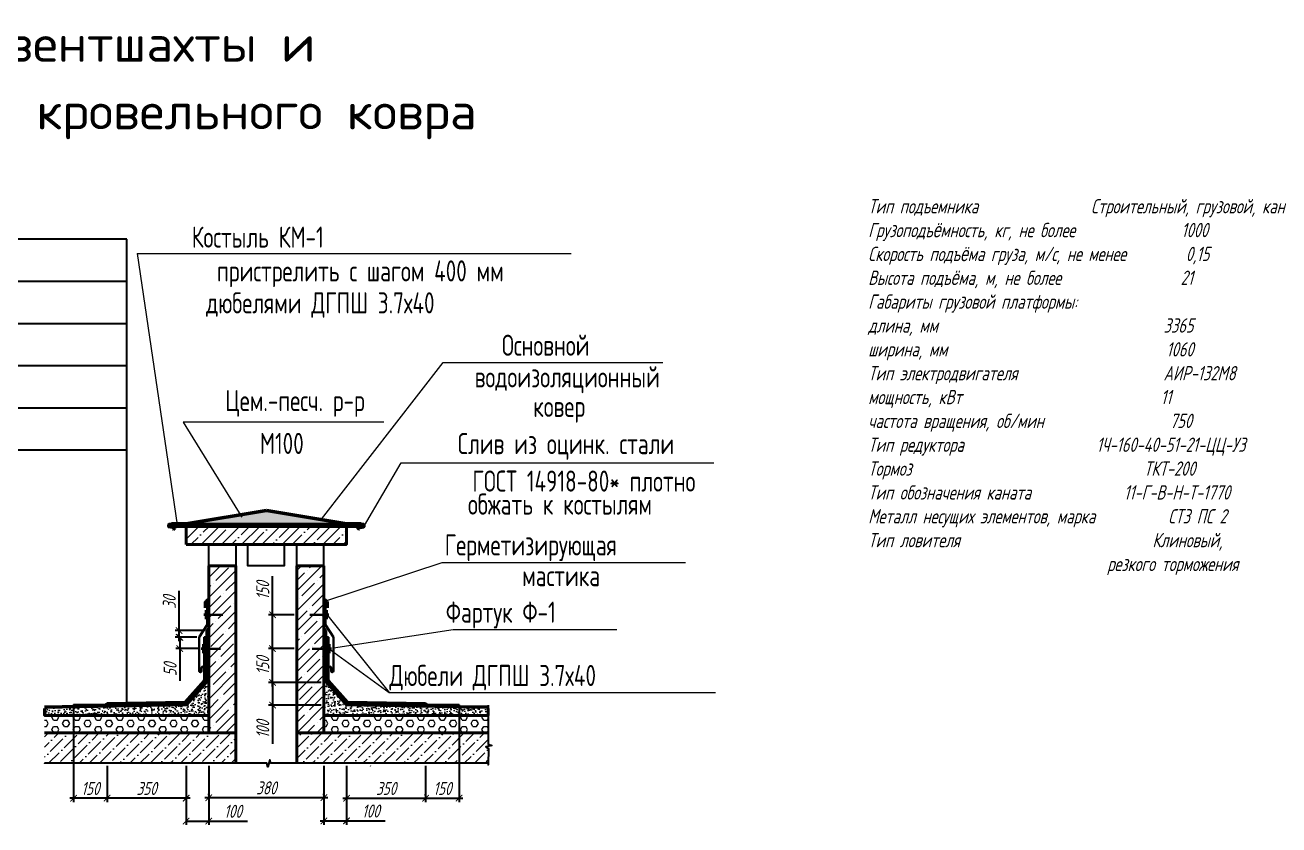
# Model space of a CAD drawing. Header units: millimetres. Extents: x 5763 to 12018931, y 39842 to 3600577.
# Drawn here: x 448500 to 496713, y 360624 to 391372 of the extents above; entities that cross this region are included whole.
import ezdxf
from ezdxf.enums import TextEntityAlignment as Align

# ---------------------------------------------------------------- set-up
doc = ezdxf.new("R2010")
doc.units = ezdxf.units.MM
doc.layers.add('обводка', color=7, linetype='Continuous')
doc.layers.add('Размеры', color=7, linetype='Continuous')
doc.styles.add('MStandart', font='romans.shx', dxfattribs={"width": 0.85, "height": 3})
doc.styles.add('ROMANS', font='romans.shx', dxfattribs={"width": 0.7, "height": 3})
doc.styles.get("Standard").update_dxf_attribs({"font": 'romans.shx', "width": 0.7, "oblique": 15, "height": 500})
doc.dimstyles.new('ISO-25', dxfattribs={"dimtxt": 500, "dimasz": 250, "dimexe": 150, "dimexo": 100, "dimgap": 125, "dimtad": 1, "dimtxsty": 'Standard', "dimblk": 'ARCHTICK', "dimcen": 25, "dimdle": 150, "dimadec": 0, "dimazin": 0, "dimtfac": 1, "dimtmove": 0, "dimatfit": 3, "dimfxl": 1, "dimarcsym": 0})
doc.dimstyles.get("Standard").update_dxf_attribs({"dimtxt": 0.18, "dimasz": 0.18, "dimexe": 0.18, "dimexo": 0.0625, "dimgap": 0.09, "dimtad": 0, "dimtih": 1, "dimtoh": 1, "dimdec": 4, "dimzin": 0, "dimdsep": 46, "dimtxsty": 'Standard', "dimcen": 0.09, "dimadec": 0, "dimazin": 0, "dimtfac": 1, "dimtdec": 4, "dimtofl": 0, "dimtmove": 0, "dimatfit": 3, "dimfxl": 1, "dimtolj": 1, "dimtzin": 0, "dimarcsym": 0})
pattern_1 = [(45, (316436.32, 355941.27), (146.1905, 536.03184), [689.1486, -137.8297, 0, -137.8297])]
pattern_2 = [(0, (309836.86, 354621.37), (0, 238.72803), [137.8297, -275.65945]), (120, (309836.86, 354621.37), (-206.74454, -119.364), [137.8297, -275.65945]), (60, (309974.68, 354621.37), (-206.74454, 119.364), [137.8297, -275.65945])]
pattern_3 = [(130, (596796.85, 339959.64), (-316.3523, -27.67723), [33.0791, -363.8705]), (185, (596796.85, 339959.64), (61.197, 331.7579), [26.4633, -291.0964]), (79.549, (596770.5, 339957.34), (-255.1565, 304.0792), [28.1129, -309.24215]), (133.8158, (596796.85, 340047.86), (-470.7118, -73.0039), [49.6187, -545.8057]), (83.3644, (596757.62, 340041.77), (-412.2376, 429.639), [42.1694, -463.8632]), (188.816, (596796.85, 340047.86), (-412.2383, 429.6383), [39.695, -436.6446]), (159, (596752.75, 340025.8), (-263.26976, -177.5777), [33.0791, -363.8705]), (214, (596752.75, 340025.8), (-107.31536, 319.8309), [26.4633, -291.0964]), (108.5486, (596730.8, 340011), (-370.5844, 142.2539), [28.1129, -309.24215]), (142.5, (596796.85, 339959.64), (-5.36317, 146.82454), [0, -287.56794, 0, -295.50693, 0, -292.19902]), (172.5, (596796.85, 339959.64), (-116.02817, 173.9573), [0, -168.48306, 0, -280.95211, 0, -111.36642]), (212.5, (596895.21, 339959.64), (-235.44459, -9.94761), [0, -110.26378, 0, -344.023, 0, -456.49205]), (222.5, (596939.31, 339959.64), (-257.21707, 44.1515), [0, -143.3429, 0, -228.46655, 0, -324.17552])]
pattern_4 = [(50, (318757.8, 339959.64), (316.3523, -27.67723), [33.0791, -363.8705]), (355, (318757.8, 339959.64), (-61.197, 331.7579), [26.4633, -291.0964]), (100.451, (318784.16, 339957.34), (255.1565, 304.0792), [28.1129, -309.24215]), (46.1842, (318757.8, 340047.86), (470.7118, -73.0039), [49.6187, -545.8057]), (96.6356, (318797, 340041.77), (412.2376, 429.639), [42.1694, -463.8632]), (351.184, (318757.8, 340047.86), (412.2383, 429.6383), [39.695, -436.6446]), (21, (318801.9, 340025.8), (263.26976, -177.5777), [33.0791, -363.8705]), (326, (318801.9, 340025.8), (107.31536, 319.8309), [26.4633, -291.0964]), (71.4514, (318823.84, 340011), (370.5844, 142.2539), [28.1129, -309.24215]), (37.5, (318757.8, 339959.64), (5.36317, 146.82454), [0, -287.56794, 0, -295.50693, 0, -292.19902]), (7.5, (318757.8, 339959.64), (116.02817, 173.9573), [0, -168.48306, 0, -280.95211, 0, -111.36642]), (327.5, (318659.44, 339959.64), (235.44459, -9.94761), [0, -110.26378, 0, -344.023, 0, -456.49205]), (317.5, (318615.34, 339959.64), (257.21707, 44.1515), [0, -143.3429, 0, -228.46655, 0, -324.17552])]

# ---------------------------------------------------------------- blocks, each defined once
blk = doc.blocks.new('_ArchTick')
at = {"color": 0, "linetype": 'ByBlock', "const_width": 0.15}
blk.add_lwpolyline([(-0.5, -0.5), (0.5, 0.5)], dxfattribs=at)
blk = doc.blocks.new('*D21')
at = {"layer": 'Defpoints', "color": 0, "transparency": 16777216}
for p in [(455563, 361673), (459991, 361673), (459991, 361673)]:
    blk.add_point(p, dxfattribs=at)
at = {"layer": 'Размеры', "color": 0, "lineweight": -2, "transparency": 16777216}
for p, q in [((455413, 361673), (460141, 361673)), ((455563, 361773), (455563, 361823)), ((459991, 361773), (459991, 361823))]:
    blk.add_line(p, q, dxfattribs=at)
at = {"layer": 'Размеры', "color": 0, "lineweight": -2, "transparency": 16777216, "xscale": 250, "yscale": 250, "zscale": 250, "rotation": 180}
blk.add_blockref('_ArchTick', (455563, 361673), dxfattribs=at)
at = {"layer": 'Размеры', "color": 0, "lineweight": -2, "transparency": 16777216, "xscale": 250, "yscale": 250, "zscale": 250}
blk.add_blockref('_ArchTick', (459991, 361673), dxfattribs=at)
at = {"layer": 'Размеры', "color": 0, "lineweight": 18, "transparency": 16777216, "insert": (457777, 362048), "char_height": 500, "attachment_point": 5}
blk.add_mtext('380', dxfattribs=at)
blk = doc.blocks.new('*D22')
at = {"color": 0, "lineweight": -2, "transparency": 16777216}
for p, q in [((454692, 362893), (454692, 360624)), ((455563, 362893), (455563, 360624)), ((454692, 360774), (455713, 360774)), ((455563, 360774), (457049, 360774))]:
    blk.add_line(p, q, dxfattribs=at)
at = {"layer": 'Defpoints', "color": 0, "transparency": 16777216}
for p in [(454692, 362993), (455563, 362993), (454692, 360774)]:
    blk.add_point(p, dxfattribs=at)
at = {"color": 0, "lineweight": -2, "transparency": 16777216, "xscale": 250, "yscale": 250, "zscale": 250, "rotation": 180}
blk.add_blockref('_ArchTick', (454692, 360774), dxfattribs=at)
at = {"color": 0, "lineweight": -2, "transparency": 16777216, "xscale": 250, "yscale": 250, "zscale": 250}
blk.add_blockref('_ArchTick', (455563, 360774), dxfattribs=at)
at = {"color": 0, "lineweight": 18, "transparency": 16777216, "insert": (456494, 361149), "char_height": 500, "attachment_point": 5}
blk.add_mtext('100', dxfattribs=at)
blk = doc.blocks.new('*D23')
at = {"color": 0, "lineweight": -2, "transparency": 16777216}
for p, q in [((450367, 365115), (450367, 361501)), ((451803, 361651), (450217, 361651)), ((451653, 361573), (451653, 361501))]:
    blk.add_line(p, q, dxfattribs=at)
at = {"layer": 'Defpoints', "color": 0, "transparency": 16777216}
for p in [(450367, 365215), (450367, 361651), (451653, 361673)]:
    blk.add_point(p, dxfattribs=at)
at = {"color": 0, "lineweight": -2, "transparency": 16777216, "xscale": 250, "yscale": 250, "zscale": 250, "rotation": 180}
blk.add_blockref('_ArchTick', (450367, 361651), dxfattribs=at)
at = {"color": 0, "lineweight": -2, "transparency": 16777216, "xscale": 250, "yscale": 250, "zscale": 250}
blk.add_blockref('_ArchTick', (451653, 361651), dxfattribs=at)
at = {"color": 0, "lineweight": 18, "transparency": 16777216, "insert": (451010, 362026), "char_height": 500, "attachment_point": 5}
blk.add_mtext('150', dxfattribs=at)
blk = doc.blocks.new('*D24')
at = {"color": 0, "lineweight": -2, "transparency": 16777216}
for p, q in [((451653, 362893), (451653, 361501)), ((454692, 362893), (454692, 361501)), ((454842, 361651), (451503, 361651))]:
    blk.add_line(p, q, dxfattribs=at)
at = {"layer": 'Defpoints', "color": 0, "transparency": 16777216}
for p in [(451653, 362993), (454692, 362993), (451653, 361651)]:
    blk.add_point(p, dxfattribs=at)
at = {"color": 0, "lineweight": -2, "transparency": 16777216, "xscale": 250, "yscale": 250, "zscale": 250, "rotation": 180}
blk.add_blockref('_ArchTick', (451653, 361651), dxfattribs=at)
at = {"color": 0, "lineweight": -2, "transparency": 16777216, "xscale": 250, "yscale": 250, "zscale": 250}
blk.add_blockref('_ArchTick', (454692, 361651), dxfattribs=at)
at = {"color": 0, "lineweight": 18, "transparency": 16777216, "insert": (453173, 362026), "char_height": 500, "attachment_point": 5}
blk.add_mtext('350', dxfattribs=at)
blk = doc.blocks.new('*D25')
at = {"color": 0, "lineweight": -2, "transparency": 16777216}
for p, q in [((454421, 368097), (454421, 369629)), ((455377, 368097), (454271, 368097)), ((454421, 367687), (454421, 368097)), ((455099, 367837), (454271, 367837))]:
    blk.add_line(p, q, dxfattribs=at)
at = {"layer": 'Defpoints', "color": 0, "transparency": 16777216}
for p in [(454421, 368097), (455477, 368097), (455199, 367837)]:
    blk.add_point(p, dxfattribs=at)
at = {"color": 0, "lineweight": -2, "transparency": 16777216, "xscale": 250, "yscale": 250, "zscale": 250}
for p, rotation in [((454421, 368097), 90), ((454421, 367837), 270)]:
    blk.add_blockref('_ArchTick', p, dxfattribs=dict(at, rotation=rotation))
at = {"color": 0, "lineweight": 18, "transparency": 16777216, "insert": (454046, 369187), "char_height": 500, "attachment_point": 5, "rotation": 90}
blk.add_mtext('30', dxfattribs=at)
blk = doc.blocks.new('*D26')
at = {"color": 0, "lineweight": -2, "transparency": 16777216}
for p, q in [((455099, 367837), (454303, 367837)), ((455215, 367403), (454303, 367403)), ((454453, 367837), (454453, 367253)), ((454453, 367403), (454453, 366161))]:
    blk.add_line(p, q, dxfattribs=at)
at = {"layer": 'Defpoints', "color": 0, "transparency": 16777216}
for p in [(454453, 367837), (455199, 367837), (455315, 367403)]:
    blk.add_point(p, dxfattribs=at)
at = {"color": 0, "lineweight": -2, "transparency": 16777216, "xscale": 250, "yscale": 250, "zscale": 250}
for p, rotation in [((454453, 367837), 90), ((454453, 367403), 270)]:
    blk.add_blockref('_ArchTick', p, dxfattribs=dict(at, rotation=rotation))
at = {"color": 0, "lineweight": 18, "transparency": 16777216, "insert": (454078, 366602), "char_height": 500, "attachment_point": 5, "rotation": 90}
blk.add_mtext('50', dxfattribs=at)
blk = doc.blocks.new('*D27')
at = {"color": 0, "lineweight": -2, "transparency": 16777216}
for p, q in [((465188, 365137), (465188, 361501)), ((463751, 361651), (465338, 361651)), ((463901, 361751), (463901, 361801))]:
    blk.add_line(p, q, dxfattribs=at)
at = {"layer": 'Defpoints', "color": 0, "transparency": 16777216}
for p in [(465188, 365237), (463901, 361651), (465188, 361651)]:
    blk.add_point(p, dxfattribs=at)
at = {"color": 0, "lineweight": -2, "transparency": 16777216, "xscale": 250, "yscale": 250, "zscale": 250, "rotation": 180}
blk.add_blockref('_ArchTick', (463901, 361651), dxfattribs=at)
at = {"color": 0, "lineweight": -2, "transparency": 16777216, "xscale": 250, "yscale": 250, "zscale": 250}
blk.add_blockref('_ArchTick', (465188, 361651), dxfattribs=at)
at = {"color": 0, "lineweight": 18, "transparency": 16777216, "insert": (464545, 362026), "char_height": 500, "attachment_point": 5}
blk.add_mtext('150', dxfattribs=at)
blk = doc.blocks.new('*D28')
at = {"color": 0, "lineweight": -2, "transparency": 16777216}
for p, q in [((460863, 362893), (460863, 361501)), ((463901, 362893), (463901, 361501)), ((460713, 361651), (464051, 361651))]:
    blk.add_line(p, q, dxfattribs=at)
at = {"layer": 'Defpoints', "color": 0, "transparency": 16777216}
for p in [(460863, 362993), (463901, 362993), (463901, 361651)]:
    blk.add_point(p, dxfattribs=at)
at = {"color": 0, "lineweight": -2, "transparency": 16777216, "xscale": 250, "yscale": 250, "zscale": 250, "rotation": 180}
blk.add_blockref('_ArchTick', (460863, 361651), dxfattribs=at)
at = {"color": 0, "lineweight": -2, "transparency": 16777216, "xscale": 250, "yscale": 250, "zscale": 250}
blk.add_blockref('_ArchTick', (463901, 361651), dxfattribs=at)
at = {"color": 0, "lineweight": 18, "transparency": 16777216, "insert": (462382, 362026), "char_height": 500, "attachment_point": 5}
blk.add_mtext('350', dxfattribs=at)
blk = doc.blocks.new('*D29')
at = {"color": 0, "lineweight": -2, "transparency": 16777216}
for p, q in [((459991, 362893), (459991, 360633)), ((460862, 362893), (460862, 360633)), ((459841, 360783), (460862, 360783)), ((460862, 360783), (462348, 360783))]:
    blk.add_line(p, q, dxfattribs=at)
at = {"layer": 'Defpoints', "color": 0, "transparency": 16777216}
for p in [(459991, 362993), (460862, 362993), (460862, 360783)]:
    blk.add_point(p, dxfattribs=at)
at = {"color": 0, "lineweight": -2, "transparency": 16777216, "xscale": 250, "yscale": 250, "zscale": 250, "rotation": 180}
blk.add_blockref('_ArchTick', (459991, 360783), dxfattribs=at)
at = {"color": 0, "lineweight": -2, "transparency": 16777216, "xscale": 250, "yscale": 250, "zscale": 250}
blk.add_blockref('_ArchTick', (460862, 360783), dxfattribs=at)
at = {"color": 0, "lineweight": 18, "transparency": 16777216, "insert": (461793, 361158), "char_height": 500, "attachment_point": 5}
blk.add_mtext('100', dxfattribs=at)
blk = doc.blocks.new('*D30')
at = {"color": 0, "lineweight": -2, "transparency": 16777216}
for p, q in [((458014, 368705), (458014, 370190)), ((458849, 368705), (457864, 368705)), ((458014, 367253), (458014, 368705)), ((458849, 367403), (457864, 367403))]:
    blk.add_line(p, q, dxfattribs=at)
at = {"layer": 'Defpoints', "color": 0, "transparency": 16777216}
for p in [(458014, 368705), (458949, 368705), (458949, 367403)]:
    blk.add_point(p, dxfattribs=at)
at = {"color": 0, "lineweight": -2, "transparency": 16777216, "xscale": 250, "yscale": 250, "zscale": 250}
for p, rotation in [((458014, 368705), 90), ((458014, 367403), 270)]:
    blk.add_blockref('_ArchTick', p, dxfattribs=dict(at, rotation=rotation))
at = {"color": 0, "lineweight": 18, "transparency": 16777216, "insert": (457639, 369636), "char_height": 500, "attachment_point": 5, "rotation": 90}
blk.add_mtext('150', dxfattribs=at)
blk = doc.blocks.new('*D31')
at = {"color": 0, "lineweight": -2, "transparency": 16777216}
for p, q in [((459891, 366101), (457865, 366101)), ((458015, 366101), (458015, 365082)), ((459891, 365232), (457865, 365232)), ((458015, 365232), (458015, 363747))]:
    blk.add_line(p, q, dxfattribs=at)
at = {"layer": 'Defpoints', "color": 0, "transparency": 16777216}
for p in [(458015, 366101), (459991, 366101), (459991, 365232)]:
    blk.add_point(p, dxfattribs=at)
at = {"color": 0, "lineweight": -2, "transparency": 16777216, "xscale": 250, "yscale": 250, "zscale": 250}
for p, rotation in [((458015, 366101), 90), ((458015, 365232), 270)]:
    blk.add_blockref('_ArchTick', p, dxfattribs=dict(at, rotation=rotation))
at = {"color": 0, "lineweight": 18, "transparency": 16777216, "insert": (457640, 364301), "char_height": 500, "attachment_point": 5, "rotation": 90}
blk.add_mtext('100', dxfattribs=at)
blk = doc.blocks.new('*D32')
at = {"color": 0, "lineweight": -2, "transparency": 16777216}
for p, q in [((458849, 367403), (457864, 367403)), ((458014, 365951), (458014, 367553)), ((459718, 366101), (457864, 366101))]:
    blk.add_line(p, q, dxfattribs=at)
at = {"layer": 'Defpoints', "color": 0, "transparency": 16777216}
for p in [(458014, 367403), (458949, 367403), (459818, 366101)]:
    blk.add_point(p, dxfattribs=at)
at = {"color": 0, "lineweight": -2, "transparency": 16777216, "xscale": 250, "yscale": 250, "zscale": 250}
for p, rotation in [((458014, 367403), 90), ((458014, 366101), 270)]:
    blk.add_blockref('_ArchTick', p, dxfattribs=dict(at, rotation=rotation))
at = {"color": 0, "lineweight": 18, "transparency": 16777216, "insert": (457639, 366752), "char_height": 500, "attachment_point": 5, "rotation": 90}
blk.add_mtext('150', dxfattribs=at)

msp = doc.modelspace()

# ---------------------------------------------------------------- hatches: boundary and pattern name
for points in [[(454478.09241, 372219.06076), (454651.73616, 372219.06076), (454651.73616, 372186.50256), (454478.09241, 372186.50256)], [(461076.55491, 372219.06076), (460902.91116, 372219.06076), (460902.91116, 372186.50256), (461076.55491, 372186.50256)]]:
    msp.add_hatch(color=7).paths.add_polyline_path(points)
h = msp.add_hatch(color=7)
h.paths.add_polyline_path([(455168.10447, 372298.44331), (455332.06847, 372325.8074), (455337.42801, 372293.69336), (455166.1531, 372265.10914), (455162.98986, 372284.06309)])
h.paths.add_polyline_path([(455160.79356, 372297.22319), (455168.10447, 372298.44331), (455162.98986, 372284.06309)])
h = msp.add_hatch(color=7)
h.paths.add_polyline_path([(455851.38337, 372412.4763), (456015.34737, 372439.84039), (456020.70691, 372407.72634), (455849.432, 372379.14213), (455846.26876, 372398.09607)])
h.paths.add_polyline_path([(455844.07246, 372411.25617), (455851.38337, 372412.4763), (455846.26876, 372398.09607)])
h = msp.add_hatch(color=7)
h.paths.add_polyline_path([(456536.14074, 372526.60865), (456700.10475, 372553.97273), (456705.46428, 372521.85869), (456534.18937, 372493.27448), (456531.02614, 372512.22842)])
h.paths.add_polyline_path([(456528.82984, 372525.38852), (456536.14074, 372526.60865), (456531.02614, 372512.22842)])
h = msp.add_hatch(color=7)
h.paths.add_polyline_path([(457219.41965, 372640.64163), (457383.38365, 372668.00572), (457388.74319, 372635.89167), (457217.46828, 372607.30746), (457214.30504, 372626.2614)])
h.paths.add_polyline_path([(457212.10874, 372639.42151), (457219.41965, 372640.64163), (457214.30504, 372626.2614)])
h = msp.add_hatch(color=7)
h.paths.add_polyline_path([(460386.54285, 372298.44331), (460222.57885, 372325.8074), (460217.21931, 372293.69336), (460388.49422, 372265.10914), (460391.65746, 372284.06309)])
h.paths.add_polyline_path([(460393.85376, 372297.22319), (460386.54285, 372298.44331), (460391.65746, 372284.06309)])
at = {"layer": 'обводка', "linetype": 'ByBlock', "lineweight": 25, "ltscale": 0.5}
h = msp.add_hatch(color=7, dxfattribs=at)
h.paths.add_polyline_path([(455562.70964, 369287.20734, 0.533069503), (455458.52339, 369231.55307, -0.4142135624), (455501.93433, 369188.14213), (455501.93433, 369158.74052, 0.2246077304), (455562.70964, 369161.59937)])
h.paths.add_polyline_path([(459991.28147, 369287.20734), (459991.28147, 369161.59937, 0.2246077304), (460052.05678, 369158.74052), (460052.05678, 369188.14213, -0.4142135624), (460095.46772, 369231.55307, 0.533069503)])
at = {"layer": 'Размеры', "lineweight": 18}
h = msp.add_hatch(dxfattribs=at)
h.set_pattern_fill('AR-CONC', scale=0.868219, style=0)
h.set_pattern_definition([(50, (309836.86, 354621.37), (158.17615, -13.83861), [16.53957, -181.93524]), (355, (309836.86, 354621.37), (-30.59848, 165.87896), [13.23165, -145.54819]), (100.451, (309850.04, 354620.22), (127.57824, 152.03959), [14.05646, -154.62108]), (46.1842, (309836.86, 354665.48), (235.3559, -36.50194), [24.80935, -272.90286]), (96.6356, (309856.47, 354662.44), (206.1188, 214.8195), [21.0847, -231.9316]), (351.184, (309836.86, 354665.48), (206.11913, 214.81913), [19.84748, -218.3223]), (21, (309858.91, 354654.45), (131.63488, -88.78884), [16.53957, -181.93524]), (326, (309858.9, 354654.45), (53.65768, 159.91545), [13.23165, -145.54819]), (71.4514, (309869.88, 354647.05), (185.2922, 71.12696), [14.05646, -154.62108]), (37.5, (309836.855, 354621.375), (2.681583, 73.41227), [0, -143.78397, 0, -147.753467, 0, -146.09951]), (7.5, (309836.855, 354621.375), (58.014084, 86.978653), [0, -84.24153, 0, -140.476057, 0, -55.68321]), (327.5, (309787.68, 354621.375), (117.722297, -4.973803), [0, -55.13189, 0, -172.0115, 0, -228.24603]), (317.5, (309765.62, 354621.37), (128.60853, 22.075756), [0, -71.67146, 0, -114.23328, 0, -162.08776])])
h.paths.add_polyline_path([(458296.65654, 372186.50256), (460859.50022, 372186.50256), (459815.56603, 372360.7256), (457777.32366, 372700.88957), (454695.1471, 372186.50256)])
h = msp.add_hatch(dxfattribs=at)
h.set_pattern_fill('ANSI35', scale=86.821875, style=0)
h.set_pattern_definition([(45, (309836.86, 354621.4), (-389.8413, 389.8413), []), (45, (310226.7, 354621.4), (-389.8413, 389.8413), [689.1486, -137.8297, 0, -137.8297])])
h.paths.add_polyline_path([(454695.1471, 372099.68068), (454695.1471, 371405.10568), (457885.15556, 371405.10568), (460859.50022, 371405.10568), (460859.50022, 372099.68068), (457773.9493, 372099.68068)])
at = {"layer": 'Размеры'}
h = msp.add_hatch(dxfattribs=at)
h.set_pattern_fill('AR-CONC', scale=1.736438, style=0)
h.set_pattern_definition(pattern_3)
h.paths.add_polyline_path([(455476.54397, 368097.48123), (455563.36585, 368208.52076), (455563.36585, 367398.99368), (455476.54397, 367398.99368), (455476.54397, 367837.01561)])
h = msp.add_hatch(dxfattribs=at)
h.set_pattern_fill('AR-CONC', scale=1.736438, style=0)
h.set_pattern_definition(pattern_4)
h.paths.add_polyline_path([(460078.10335, 368097.48123), (459991.28147, 368208.52076), (459991.28147, 367398.99368), (460078.10335, 367398.99368), (460078.10335, 367837.01561)])
at = {"layer": 'Размеры', "lineweight": 18}
h = msp.add_hatch(dxfattribs=at)
h.set_pattern_fill('AR-CONC', scale=1.736438, style=0)
h.set_pattern_definition([(50, (316436.32, 354621.37), (316.3523, -27.67723), [33.0791, -363.8705]), (355, (316436.3, 354621.37), (-61.197, 331.7579), [26.4633, -291.0964]), (100.451, (316462.68, 354619.07), (255.1565, 304.0792), [28.1129, -309.24215]), (46.1842, (316436.3, 354709.6), (470.7118, -73.0039), [49.6187, -545.8057]), (96.6356, (316475.54, 354703.5), (412.2376, 429.639), [42.1694, -463.8632]), (351.184, (316436.3, 354709.6), (412.2383, 429.6383), [39.695, -436.6446]), (21, (316480.42, 354687.53), (263.26976, -177.5777), [33.0791, -363.8705]), (326, (316480.42, 354687.53), (107.31536, 319.8309), [26.4633, -291.0964]), (71.4514, (316502.36, 354672.74), (370.5844, 142.2539), [28.1129, -309.24215]), (37.5, (316436.32, 354621.37), (5.36317, 146.82454), [0, -287.56794, 0, -295.50693, 0, -292.19902]), (7.5, (316436.32, 354621.37), (116.02817, 173.9573), [0, -168.48306, 0, -280.95211, 0, -111.36642]), (327.5, (316337.96, 354621.37), (235.44459, -9.94761), [0, -110.26378, 0, -344.023, 0, -456.49205]), (317.5, (316293.86, 354621.37), (257.21707, 44.1515), [0, -143.3429, 0, -228.46655, 0, -324.1755])])
h.paths.add_polyline_path([(455562.39426, 367398.99368), (455476.54397, 367398.99368), (455476.54397, 366187.64512), (455476.54397, 366100.57811), (454708.78178, 365232.61863), (449250.80288, 365128.83239), (449250.80288, 364836.77391), (455561.77286, 364836.77391)])
at = {"layer": 'Размеры'}
h = msp.add_hatch(dxfattribs=at)
h.set_pattern_fill('AR-CONC', scale=1.736438, style=0)
h.set_pattern_definition(pattern_3)
h.paths.add_polyline_path([(455476.54397, 367398.99368), (455563.36585, 367398.99368), (455563.36585, 366187.64512), (455476.54397, 366187.64512)])
h = msp.add_hatch(dxfattribs=at)
h.set_pattern_fill('AR-CONC', scale=1.736438, style=0)
h.set_pattern_definition(pattern_4)
h.paths.add_polyline_path([(460078.10335, 367398.99368), (459991.28147, 367398.99368), (459991.28147, 366187.64512), (460078.10335, 366187.64512)])
at = {"layer": 'Размеры', "lineweight": 18}
h = msp.add_hatch(dxfattribs=at)
h.set_pattern_fill('AR-CONC', scale=1.736438, style=0)
h.set_pattern_definition([(50, (293717.72, 335803.88), (316.3523, -27.67723), [33.07913, -363.8705]), (355, (293717.72, 335803.88), (-61.19696, 331.7579), [26.4633, -291.0964]), (100.451, (293744.08, 335801.57), (255.15647, 304.0792), [28.1129, -309.24215]), (46.1842, (293717.72, 335892.1), (470.7118, -73.0039), [49.6187, -545.8057]), (96.6356, (293756.95, 335886), (412.2376, 429.639), [42.1694, -463.8632]), (351.184, (293717.7, 335892.1), (412.2383, 429.6383), [39.695, -436.6446]), (21, (293761.83, 335870.04), (263.26976, -177.5777), [33.07913, -363.8705]), (326, (293761.83, 335870.04), (107.31536, 319.8309), [26.4633, -291.0964]), (71.4514, (293783.76, 335855.24), (370.5844, 142.2539), [28.1129, -309.24215]), (37.5, (293717.72, 335803.88), (5.36317, 146.82454), [0, -287.56794, 0, -295.50693, 0, -292.19902]), (7.5, (293717.72, 335803.88), (116.02817, 173.9573), [0, -168.48306, 0, -280.95211, 0, -111.36642]), (327.5, (293619.37, 335803.88), (235.444594, -9.947606), [0, -110.26378, 0, -344.023, 0, -456.49205]), (317.5, (293575.26, 335803.88), (257.21707, 44.15151), [0, -143.34292, 0, -228.46655, 0, -324.17552])])
h.paths.add_polyline_path([(459990.92244, 366068.99208), (459995.33661, 364836.77391), (466303.84443, 364836.77391), (466303.84443, 365097.23954), (460845.50651, 365201.0326), (460077.74432, 366068.99208)])
h = msp.add_hatch(dxfattribs=at)
h.set_pattern_fill('HEX', scale=43.410938, style=0)
h.set_pattern_definition(pattern_2)
h.paths.add_polyline_path([(449250.80288, 364836.77391), (449250.80288, 364184.45569), (455561.61466, 364184.45569), (455561.77286, 364836.77391)])
h = msp.add_hatch(dxfattribs=at)
h.set_pattern_fill('HEX', scale=43.410938, style=0)
h.set_pattern_definition(pattern_2)
h.paths.add_polyline_path([(466303.84443, 364159.7664), (466303.84443, 364836.77391), (459991.28147, 364836.77391), (459991.28147, 364159.7664)])
h = msp.add_hatch(dxfattribs=at)
h.set_pattern_fill('ANSI36', scale=86.821875, style=0)
h.set_pattern_definition(pattern_1)
h.paths.add_polyline_path([(456605.22835, 364158.22145), (455563.36585, 364159.7664), (449250.80288, 364159.7664), (449250.80288, 362992.99782), (453803.98563, 362992.99782), (453836.54383, 363123.23063), (453875.61367, 362992.99782), (456605.22835, 362992.99782)])
h = msp.add_hatch(dxfattribs=at)
h.set_pattern_fill('ANSI36', scale=86.821875, style=0)
h.set_pattern_definition(pattern_1)
h.paths.add_polyline_path([(466303.84443, 364159.7664), (459990.92244, 364159.7664), (458949.41897, 364159.7664), (458949.41897, 362992.99782), (461679.03364, 362992.99782), (461718.10349, 363123.23063), (461783.21989, 362862.76501), (461822.28974, 362992.99782), (466303.84443, 362992.99782)])

# ---------------------------------------------------------------- linework, layer by layer
at = {"color": 7, "lineweight": 18}
for points in [[(452807.49866, 382591.51246), (469493.73509, 382591.51246), (469493.73509, 382591.51246)], [(459894.39816, 372380.57775), (464574.59502, 378399.11657), (473018.88981, 378399.11657)], [(462293.30759, 376113.59717), (454583.52509, 376113.59717), (456838.69619, 372452.3068)], [(462964.73009, 374539.55362), (474983.79635, 374539.55362), (474983.79635, 374539.55362)], [(460024.69064, 369224.40336), (464543.50514, 370716.89022), (473892.71009, 370716.89022)], [(460144.20231, 368661.82342), (462495.0842, 365708.98943)], [(460355.93335, 367431.40967), (464957.06787, 368130.85176), (471253.32509, 368130.85176)], [(460239.70638, 367359.49529), (462495.0842, 365708.98943), (475051.97865, 365708.98943)]]:
    msp.add_lwpolyline(points, dxfattribs=at)
at = {"ltscale": 100}
for points in [[(421176.61616, 381524.76979), (452407.26388, 381524.76979)], [(421176.61616, 379904.09479), (452407.26388, 379904.09479)], [(421176.61616, 378283.41979), (452407.26388, 378283.41979)], [(421176.61616, 376662.74479), (452407.26388, 376662.74479)], [(421176.61616, 375042.06979), (452407.26388, 375042.06979)]]:
    msp.add_lwpolyline(points, dxfattribs=at)
at = {"color": 7, "const_width": 10.85273}
for points in [[(454347.8596, 372099.68068), (454347.8596, 372160.456)], [(461206.78772, 372099.68068), (461206.78772, 372160.456)]]:
    msp.add_lwpolyline(points, dxfattribs=at)
at = {"color": 7, "lineweight": 35}
msp.add_lwpolyline([(455563.36585, 368208.52076), (455476.54397, 368097.48123), (455476.54397, 366100.57811), (454708.78178, 365232.61863), (449250.44386, 365128.82557)], dxfattribs=at)
at = {"color": 7, "lineweight": 30}
for points in [[(459991.28147, 368208.52076), (460078.10335, 368097.48123), (460078.10335, 366100.57811), (460845.86554, 365232.61863), (466304.20346, 365128.82557)], [(455476.54397, 366100.57811), (455444.02843, 366129.34005), (454688.89662, 365275.65929), (449250.44386, 365172.24435)], [(455476.54397, 366100.57811), (454708.78178, 365232.61863), (449250.44386, 365128.82557)], [(460078.10335, 366100.57811), (460845.86554, 365232.61863), (466304.20346, 365128.82557)]]:
    msp.add_lwpolyline(points, dxfattribs=at)
for points in [[(450367.68803, 365193.48932), (451588.8123, 365216.70961), (451670.01615, 365261.67253), (454669.01147, 365318.69994), (455408.40176, 366154.58484), (455433.13303, 366198.93159), (455433.13303, 367837.01561), (455389.7221, 367837.01561), (455389.7221, 366210.21806), (455372.77509, 366179.82963), (454649.12631, 365361.7406), (451658.41583, 365304.87073), (451577.21198, 365259.90781), (450366.8627, 365236.89241)], [(451670.01615, 365218.25374), (454688.89662, 365275.65929), (455444.02843, 366129.34005), (455476.54397, 366187.64512), (455476.54397, 367837.01561), (455433.13303, 367837.01561), (455433.13303, 366198.93159), (455408.40176, 366154.58484), (454669.01147, 365318.69994), (451670.01615, 365261.67253)], [(463884.63116, 365218.25374), (460865.7507, 365275.65929), (460110.61888, 366129.34005), (460078.10335, 366187.64512), (460078.10335, 367837.01561), (460121.51428, 367837.01561), (460121.51428, 366198.93159), (460146.24555, 366154.58484), (460885.63585, 365318.69994), (463884.63116, 365261.67253)], [(465186.95929, 365193.48932), (463965.83501, 365216.70961), (463884.63116, 365261.67253), (460885.63585, 365318.69994), (460146.24555, 366154.58484), (460121.51428, 366198.93159), (460121.51428, 367837.01561), (460164.92522, 367837.01561), (460164.92522, 366210.21806), (460181.87222, 366179.82963), (460905.52101, 365361.7406), (463896.23149, 365304.87073), (463977.43534, 365259.90781), (465187.78462, 365236.89241)]]:
    msp.add_lwpolyline(points, close=True, dxfattribs=at)
at = {"color": 7}
for points in [[(455389.7221, 367252.08056), (455476.54397, 367252.08056)], [(460164.92522, 367252.08056), (460078.10335, 367252.08056)], [(455389.7221, 366731.14931), (455476.54397, 366731.14931)], [(460164.92522, 366731.14931), (460078.10335, 366731.14931)], [(455010.9507, 365770.78511), (455108.49731, 365684.49929)], [(460543.69662, 365770.78511), (460446.15, 365684.49929)], [(451004.09198, 365249.00964), (451005.74265, 365162.20346)], [(451524.92908, 365258.91363), (451526.57974, 365172.10744)], [(452565.77793, 365322.12468), (452568.25393, 365191.91541)], [(453086.61503, 365332.02866), (453089.09102, 365201.81939)], [(453607.45212, 365341.93264), (453609.92812, 365211.72337)], [(454128.28921, 365351.83662), (454130.76521, 365221.62735)], [(454649.12631, 365361.7406), (454708.78178, 365232.61863)], [(460905.52101, 365361.7406), (460845.86554, 365232.61863)], [(461426.3581, 365351.83662), (461423.88211, 365221.62735)], [(461947.1952, 365341.93264), (461944.7192, 365211.72337)], [(462468.03229, 365332.02866), (462465.55629, 365201.81939)], [(462988.86938, 365322.12468), (462986.39339, 365191.91541)], [(463509.70648, 365312.2207), (463507.23048, 365182.01142)], [(463884.63116, 365261.67253), (463896.23149, 365304.87073)], [(464029.71824, 365258.91363), (464028.06758, 365172.10744)], [(464550.55533, 365249.00964), (464548.90467, 365162.20346)], [(465071.39243, 365239.10566), (465069.74176, 365152.29948)], [(465591.40419, 365185.79859), (465590.57886, 365142.3955)], [(466112.24128, 365175.89461), (466111.41595, 365132.49152)], [(466303.84443, 365227.4802), (466303.84443, 363727.21288), (466450.49392, 363673.90696), (466219.48466, 363627.61674), (466316.97469, 363566.16374), (466303.84443, 362936.0977), (466303.84443, 362936.0977)]]:
    msp.add_lwpolyline(points, dxfattribs=at)
at = {"layer": 'обводка', "linetype": 'ByBlock', "lineweight": 35, "ltscale": 0.5}
for p, q in [((454692.44892, 372219.06076), (457777.32366, 372733.89807)), ((454695.1471, 372186.50256), (457777.32366, 372700.88957)), ((457777.32366, 372733.89807), (460862.1984, 372219.06076)), ((457777.32366, 372700.88957), (460859.50022, 372186.50256)), ((454130.80491, 372186.50256), (454130.80491, 372219.06076)), ((454130.80491, 372219.06076), (454692.44892, 372219.06076)), ((454130.80491, 372186.50256), (454130.80491, 372219.06076)), ((454130.80491, 372219.06076), (454692.44892, 372219.06076)), ((460862.1984, 372219.06076), (461423.84241, 372219.06076)), ((461423.84241, 372219.06076), (461423.84241, 372186.50256)), ((454102.73816, 372059.93183), (454023.54882, 372075.72504)), ((461522.71681, 372186.50256), (454026.51071, 372186.50256)), ((454031.93051, 372186.50256), (461528.13661, 372186.50256)), ((454034.64831, 372095.64433), (454262.8189, 372050.15567)), ((461519.21918, 372164.79709), (454035.42814, 372164.79709)), ((454035.42814, 372164.79709), (461519.21918, 372164.79709)), ((454035.42814, 372099.68068), (454035.42814, 372160.456)), ((457773.9493, 372160.456), (454035.42814, 372160.456)), ((461519.21918, 372099.68068), (454035.42814, 372099.68068)), ((454035.42814, 372099.68068), (461519.21918, 372099.68068)), ((454241.364, 372032.28483), (454102.73816, 372059.93183)), ((454196.29016, 371976.25014), (454241.364, 372032.28483)), ((454213.20299, 371962.6456), (454196.29016, 371976.25014)), ((454213.20299, 371962.6456), (454269.28744, 372032.33445)), ((457780.69802, 372160.456), (461519.21918, 372160.456)), ((461341.44433, 371962.6456), (461285.35987, 372032.33445)), ((461519.999, 372095.64433), (461291.82842, 372050.15567)), ((461313.28332, 372032.28483), (461451.90916, 372059.93183)), ((461358.35716, 371976.25014), (461313.28332, 372032.28483)), ((461423.84241, 372186.50256), (461522.71681, 372186.50256)), ((461451.90916, 372059.93183), (461531.0985, 372075.72504)), ((461519.21918, 372099.68068), (461519.21918, 372160.456))]:
    msp.add_line(p, q, dxfattribs=at)
at = {"layer": 'обводка', "linetype": 'ByBlock', "lineweight": 25, "ltscale": 0.5}
msp.add_line((461341.44433, 371962.6456), (461358.35716, 371976.25014), dxfattribs=at)
at = {"layer": 'обводка', "color": 7, "linetype": 'ByBlock', "lineweight": 40, "ltscale": 0.5}
for p, q in [((455563.1672, 370586.02156), (455561.60837, 364165.09661)), ((455562.70964, 370585.76884), (455562.70964, 364159.7664)), ((456605.19892, 362992.99782), (456602.23823, 370585.76956)), ((458949.41897, 362992.99782), (458949.41897, 370585.76884)), ((459991.28147, 370585.76884), (459991.28147, 364159.7664)), ((456604.74185, 364165.15431), (449250.80288, 364164.74756)), ((459991.28147, 364159.7664), (458949.41897, 364159.7664)), ((458949.41897, 364159.7664), (466303.84443, 364159.7664))]:
    msp.add_line(p, q, dxfattribs=at)
at = {"layer": 'обводка', "linetype": 'ByBlock', "lineweight": 40, "ltscale": 0.5}
for p, q in [((456602.23823, 370585.76956), (455563.1672, 370586.02156)), ((458949.41897, 370585.76884), (459991.28147, 370585.76884))]:
    msp.add_line(p, q, dxfattribs=at)
at = {"layer": 'обводка', "linetype": 'ByBlock', "lineweight": 18, "ltscale": 0.5}
msp.add_line((458014.3764, 368705.23436), (458014.3764, 369891.02009), dxfattribs=at)
at = {"layer": 'обводка', "color": 7, "linetype": 'ByBlock', "lineweight": 30, "ltscale": 0.5}
for p, q in [((455415.11246, 368971.08744), (455415.11246, 369188.14213)), ((455447.17938, 368878.87811), (455447.17938, 368531.59061)), ((455501.93433, 368319.92338), (455501.93433, 369188.14213)), ((460052.05678, 368319.92338), (460052.05678, 369188.14213)), ((460106.81174, 368878.87811), (460106.81174, 368531.59061)), ((460138.87866, 368971.08744), (460138.87866, 369188.14213)), ((455409.7888, 368701.3218), (455409.7888, 368748.64529)), ((455409.7888, 368748.64529), (455409.7888, 368661.82342)), ((456104.3638, 368701.3218), (455409.7888, 368701.3218)), ((459449.62731, 368701.3218), (460144.20231, 368701.3218)), ((460144.20231, 368701.3218), (460144.20231, 368748.64529)), ((460144.20231, 368748.64529), (460144.20231, 368661.82342)), ((455501.93433, 368319.92338), (455198.05777, 367837.01561)), ((460052.05678, 368319.92338), (460355.93335, 367837.01561)), ((455198.05777, 367837.01561), (455198.05777, 366534.68748)), ((455314.28474, 367446.31717), (455314.28474, 367359.49529)), ((455314.28474, 367398.99368), (456008.85974, 367398.99368)), ((455351.67532, 367576.54998), (455351.67532, 367229.26248)), ((460239.70638, 367398.99368), (459545.13138, 367398.99368)), ((460202.3158, 367576.54998), (460202.3158, 367229.26248)), ((460239.70638, 367446.31717), (460239.70638, 367359.49529)), ((460355.93335, 367837.01561), (460355.93335, 366534.68748)), ((455284.87964, 366664.92029), (455284.87964, 366534.68748)), ((460269.11147, 366664.92029), (460269.11147, 366534.68748))]:
    msp.add_line(p, q, dxfattribs=at)
at = {"layer": 'обводка', "linetype": 'ByBlock', "lineweight": 30, "ltscale": 0.5}
msp.add_line((465186.95929, 365193.48932), (466303.84443, 365172.25118), dxfattribs=at)
at = {"layer": 'обводка', "linetype": 'ByBlock', "lineweight": 40, "ltscale": 0.5}
msp.add_lwpolyline([(454695.1471, 371405.10568), (460859.50022, 371405.10568), (460859.50022, 372099.68068), (454695.1471, 372099.68068)], close=True, dxfattribs=at)
at = {"layer": 'обводка', "linetype": 'ByBlock', "lineweight": 35, "ltscale": 0.5}
for centre, radius, start, end in [((454075.49577, 372129.76448), 74.9583, 130.805822367, 226.131039751), ((454075.49577, 372129.76448), 53.22311, 138.83559626, 219.872231652), ((454260.65158, 372039.28445), 11.08515, 321.173452599, 78.72519312), ((461293.99573, 372039.28445), 11.08515, 101.27480688, 218.826547401), ((461479.15155, 372129.76448), 53.22311, 320.127768348, 41.16440374), ((461479.15155, 372129.76448), 74.9583, 313.868960249, 49.194177633)]:
    msp.add_arc(centre, radius, start, end, dxfattribs=at)
at = {"layer": 'обводка', "color": 7, "linetype": 'ByBlock', "lineweight": 30, "ltscale": 0.5}
for centre, radius, start, end in [((455458.52339, 369188.14213), 43.41094, 0, 180), ((455529.30047, 369224.40336), 71.13729, 61.988835729, 174.231703159), ((455529.30047, 369224.40336), 71.13729, 247.375207031, 298.011164271), ((460024.69064, 369224.40336), 71.13729, 5.768296841, 118.011164271), ((460024.69064, 369224.40336), 71.13729, 241.988835729, 292.624792969), ((460095.46772, 369188.14213), 43.41094, 0, 180), ((455241.46871, 366534.68748), 43.41094, 180, 0), ((455328.29058, 366664.92029), 43.41094, 355.613529834, 180), ((460225.70053, 366664.92029), 43.41094, 0, 184.386470166), ((460312.52241, 366534.68748), 43.41094, 180, 0)]:
    msp.add_arc(centre, radius, start, end, dxfattribs=at)
at = {"layer": 'Размеры', "color": 7, "lineweight": 18}
for p, q in [((455563.1672, 370140.68017), (456008.50859, 370586.02156)), ((455563.1672, 370530.52134), (455618.66742, 370586.02156)), ((455563.1672, 369360.9975), (456605.20237, 370403.03267)), ((455832.43618, 370020.10765), (456319.73785, 370507.40932)), ((458949.41897, 370408.20125), (459126.98656, 370585.76884)), ((458949.41897, 369628.51857), (459906.66924, 370585.76884)), ((458949.41897, 370018.35974), (459243.54788, 370312.48865)), ((459341.00822, 370409.94899), (459341.00822, 370409.94899)), ((459438.46855, 370507.40932), (459516.82807, 370585.76884)), ((459828.30989, 370117.56799), (459991.28147, 370280.53957)), ((455563.1672, 369750.83867), (455637.51551, 369825.18698)), ((455734.97585, 369922.64732), (455734.97585, 369922.64732)), ((456222.27752, 369630.26631), (456605.20237, 370013.19116)), ((458949.41897, 368848.8359), (459991.28147, 369890.6984)), ((459146.08755, 369435.34565), (459633.38922, 369922.64732)), ((459730.84955, 370020.10765), (459730.84955, 370020.10765)), ((455563.1672, 368581.31482), (456605.20237, 369623.34999)), ((455563.1672, 368971.15599), (456027.35685, 369435.34565)), ((459048.62721, 369337.88531), (459048.62721, 369337.88531)), ((459535.92889, 369045.50431), (459991.28147, 369500.85689)), ((455563.1672, 367801.63215), (456605.20237, 368843.66732)), ((455929.89652, 368558.20264), (456417.19819, 369045.50431)), ((458949.41897, 368069.15322), (459991.28147, 369111.01572)), ((458949.41897, 368458.99439), (459341.00822, 368850.58364)), ((455563.1672, 368191.47332), (455734.97585, 368363.28197)), ((456319.73785, 368168.3613), (456605.20237, 368453.82581)), ((459243.54788, 367973.44063), (459730.84955, 368460.7423)), ((459828.30989, 368558.20264), (459828.30989, 368558.20264)), ((459925.77022, 368655.66297), (459991.28147, 368721.17422)), ((455563.1672, 367021.94947), (456605.20237, 368063.98464)), ((455637.51551, 367486.13896), (456124.81719, 367973.44063)), ((458949.41897, 367289.47055), (459991.28147, 368331.33305)), ((459146.08755, 367875.9803), (459146.08755, 367875.9803)), ((459633.38922, 367583.59929), (459991.28147, 367941.49154)), ((456027.35685, 367096.29762), (456514.65852, 367583.59929)), ((458949.41897, 367679.31172), (459048.62721, 367778.51996)), ((458949.41897, 366509.78788), (459991.28147, 367551.65038)), ((458951.16688, 366901.37695), (459438.46855, 367388.67862)), ((455563.1672, 366242.2668), (456605.20237, 367284.30197)), ((455563.1672, 366632.10797), (455832.43618, 366901.37695)), ((455929.89652, 366998.83729), (455929.89652, 366998.83729)), ((459341.00822, 366511.53562), (459828.30989, 366998.83729)), ((459925.77022, 367096.29762), (459925.77022, 367096.29762)), ((455563.1672, 365462.58413), (456605.20237, 366504.6193)), ((455734.97585, 366024.23394), (456222.27752, 366511.53562)), ((456319.73785, 366608.99595), (456319.73785, 366608.99595)), ((456417.19819, 366706.45628), (456605.20237, 366894.46046)), ((458949.41897, 365730.1052), (459991.28147, 366771.9677)), ((456124.81719, 365634.39261), (456605.20237, 366114.77779)), ((458949.41897, 366119.94637), (459146.08755, 366316.61495)), ((458949.41897, 364950.42253), (459991.28147, 365992.28503)), ((459243.54788, 366414.07528), (459243.54788, 366414.07528)), ((459730.84955, 366121.69428), (459991.28147, 366382.1262)), ((455563.1672, 364682.90145), (456605.20237, 365724.93662)), ((456027.35685, 365536.93227), (456027.35685, 365536.93227)), ((459048.62721, 365439.47194), (459535.92889, 365926.77361)), ((459438.46855, 365049.6306), (459925.77022, 365536.93227)), ((455563.1672, 365072.74262), (455929.89652, 365439.47194)), ((455832.43618, 364562.32893), (456319.73785, 365049.6306)), ((456417.19819, 365147.09094), (456417.19819, 365147.09094)), ((456514.65852, 365244.55127), (456605.20237, 365335.09512)), ((458949.41897, 364170.73985), (459991.28147, 365212.60235)), ((455824.9038, 364164.95538), (456605.20237, 364945.25395)), ((456222.27752, 364172.48759), (456605.20237, 364555.41244)), ((458949.41897, 364560.58102), (459243.54788, 364854.70993)), ((459341.00822, 364952.17027), (459341.00822, 364952.17027)), ((459730.84955, 364562.32893), (459730.84955, 364562.32893)), ((459828.30989, 364659.78926), (459991.28147, 364822.76085)), ((455563.1672, 364293.05995), (455637.51551, 364367.40826)), ((455734.97585, 364464.8686), (455734.97585, 364464.8686)), ((459328.28702, 364159.7664), (459633.38922, 364464.8686)), ((459718.12819, 364159.7664), (459991.28147, 364432.91968))]:
    msp.add_line(p, q, dxfattribs=at)
at = {"layer": 'Размеры', "color": 7, "lineweight": 25}
for p, q in [((456124.81719, 369532.80598), (456124.81719, 369532.80598)), ((456514.65852, 369142.96464), (456514.65852, 369142.96464)), ((459438.46855, 368948.04397), (459438.46855, 368948.04397)), ((455832.43618, 368460.7423), (455832.43618, 368460.7423)), ((456222.27752, 368070.90097), (456222.27752, 368070.90097)), ((459535.92889, 367486.13896), (459535.92889, 367486.13896)), ((459633.38922, 366024.23394), (459633.38922, 366024.23394)), ((455637.51551, 365926.77361), (455637.51551, 365926.77361)), ((460023.23056, 365634.39261), (460023.23056, 365634.39261)), ((458951.16688, 365342.0116), (458951.16688, 365342.0116))]:
    msp.add_line(p, q, dxfattribs=at)
at = {"layer": 'Размеры', "color": 7}
for p, q in [((458949.41897, 369238.67707), (458951.16688, 369240.42498)), ((460023.23056, 367193.75796), (460026.46622, 367196.99362)), ((458949.41897, 363780.89835), (458951.16688, 363782.64626))]:
    msp.add_line(p, q, dxfattribs=at)
at = {"layer": 'Размеры', "color": 7, "lineweight": 18}
for points in [[(452807.49866, 382591.51246), (454347.8596, 372160.456)], [(461554.08536, 372131.48178), (462964.73009, 374539.55362)]]:
    msp.add_lwpolyline(points, dxfattribs=at)
at = {"layer": 'Размеры', "color": 7, "lineweight": 25}
for points in [[(455563.1672, 370586.02156), (455563.1672, 371405.10568), (456602.43694, 371405.10568), (456602.23823, 370585.76956)], [(458949.41897, 370585.76884), (458949.41897, 371405.10568)], [(459991.28147, 370585.76884), (459991.28147, 371405.10568)]]:
    msp.add_lwpolyline(points, dxfattribs=at)
msp.add_lwpolyline([(457066.75853, 371405.10568), (458466.77081, 371405.10568), (458466.77081, 370585.76884), (457066.75853, 370585.76884)], close=True, dxfattribs=at)
at = {"layer": 'Размеры', "color": 7}
for points in [[(455563.36585, 367402.90623), (455476.54397, 367402.90623), (455476.54397, 367402.90623), (455563.36585, 367402.90623)], [(455563.36585, 367398.99368), (455476.54397, 367398.99368), (455476.54397, 367398.99368), (455563.36585, 367398.99368)], [(459991.28147, 367402.90623), (460078.10335, 367402.90623), (460078.10335, 367402.90623), (459991.28147, 367402.90623)], [(459991.28147, 367398.99368), (460078.10335, 367398.99368), (460078.10335, 367398.99368), (459991.28147, 367398.99368)]]:
    msp.add_lwpolyline(points, close=True, dxfattribs=at)
for points in [[(460078.10335, 366100.57811), (459991.28147, 366100.57811)], [(466303.84443, 362992.99782), (457944.63134, 362992.99782), (457905.56149, 363123.23063), (457840.44509, 362862.76501), (457801.37524, 362992.99782), (449250.80288, 362992.99782), (449250.80288, 362992.99782)]]:
    msp.add_lwpolyline(points, dxfattribs=at)
at = {"layer": 'Размеры', "color": 7, "lineweight": 40}
for points in [[(449250.80288, 365097.23954), (449250.80288, 364836.77391), (455563.72487, 364836.77391)], [(466303.84443, 365097.23954), (466303.84443, 364836.77391), (459990.92244, 364836.77391)]]:
    msp.add_lwpolyline(points, dxfattribs=at)

# ---------------------------------------------------------------- texts
at = {"color": 7, "lineweight": 18, "ltscale": 0.5, "style": 'MStandart'}
for s, p in [('Схема устройства вентшахты и', (431229.81151, 389963.12678)), ('примыкания к ней кровельного ковра', (430194.33989, 387364.67475))]:
    msp.add_text(s, height=1400, dxfattribs=at).set_placement(p)
at = {"color": 7, "lineweight": 18, "style": 'ROMANS', "width": 0.7}
for s, p in [('Костыль КМ-1', (457445.71886, 382816.5465)), ('пристрелить с шагом 400 мм', (461389.96539, 381516.12472)), ('дюбелями ДГПШ 3.7х40', (459852.26484, 380288.8054)), ('Основной', (468517.87485, 378659.34804)), ('водоизоляционный', (469348.81156, 377441.69626)), ('Цем.-песч. р-р', (458879.5046, 376532.20477)), ('ковер', (469037.60235, 376308.17902)), ('М100', (458371.62016, 374885.74887)), ('Слив из оцинк. стали', (469298.65129, 374876.93621)), ('ГОСТ 14918-80* плотно', (469987.12871, 373437.08513)), ('обжать к костылям', (469068.72534, 372551.57159))]:
    msp.add_text(s, height=810.3375, dxfattribs=at).set_placement(p, align=Align.CENTER)
for s, p in [('Герметизирующая', (464637.28966, 370984.67293)), ('мастика', (467614.23584, 369801.2878)), ('Фартук Ф-1', (464679.49238, 368398.59024)), ('Дюбели ДГПШ 3.7х40 ', (462512.94094, 365963.12421))]:
    msp.add_text(s, height=810.3375, dxfattribs=at).set_placement(p)
at = {"insert": (480920.21249, 384683.66324), "char_height": 550, "width": 24896.0469677, "attachment_point": 1}
msp.add_mtext('Тип подъемника                 Строительный, грузовой, канатный\\PГрузоподъ{\\fArial|b0|i0|c204|p34;ё}мность, кг, не более                1000\\PСкорость подъ{\\fArial|b0|i0|c204|p34;ё}ма груза, м/с, не менее         0,15\\PВысота подъ{\\fArial|b0|i0|c204|p34;ё}ма, м, не более                  21\\PГабариты грузовой платформы:\\Pдлина, мм                                  3365\\Pширина, мм                                 1060\\PТип электродвигателя                      АИР-132М8\\Pмощность, кВт                              11\\Pчастота вращения, об/мин                   750\\PТип редуктора                    1Ч-160-40-51-21-ЦЦ-УЗ\\PТормоз                                   ТКТ-200\\PТип обозначения каната              11-Г-В-Н-Т-1770\\PМеталл несущих элементов, марка           СТЗ ПС 2\\PТип ловителя                             Клиновый,\\P                                    резкого торможения', dxfattribs=at)

# ---------------------------------------------------------------- dimensions: what is measured, and where the dimension line sits
at = {"color": 7, "lineweight": 18}
for base, p1, p2, angle, text, picture, middle in [((458014.3764, 368705.23436), (458949.41897, 367402.90623), (458949.41897, 368705.23436), 90, '150', '*D30', (458014.3764, 369636.22858)), ((454420.54604, 368097.48123), (455198.71397, 367837.01561), (455476.54397, 368097.48123), 90, '30', '*D25', (454420.54604, 369187.3485)), ((454452.78762, 367837.01561), (455314.94094, 367402.90623), (455198.71397, 367837.01561), 90, '50', '*D26', (454452.78762, 366602.44521)), ((458014.3764, 367402.90623), (459817.63772, 366100.53843), (458949.41897, 367402.90623), 90, '150', '*D32', (458014.3764, 366751.72233)), ((458015.05849, 366100.53843), (459991.28147, 365232.31968), (459991.28147, 366100.53843), 90, '100', '*D31', (458015.05849, 364301.32546)), ((450367.27536, 361651.49637), (451653.32702, 361673.10221), (450367.27536, 365215.19086), 180, '150', '*D23', (451010.30119, 361651.49637)), ((454692.35709, 360774.45929), (455563.36585, 362992.99782), (454692.35709, 362992.99782), 180, '100', '*D22', (456494.36007, 360774.45929))]:
    dim = msp.add_linear_dim(base=base, p1=p1, p2=p2, angle=angle, text=text, dimstyle='ISO-25', override={"dimscale": 1}, dxfattribs=at)
    dim.commit()
    dim.dimension.update_dxf_attribs({"geometry": picture, "text_midpoint": middle, "dimtype": 160})
for base, p1, p2, text, override, picture, middle in [((465187.78462, 361651.49637), (463901.3203, 361651.49637), (465187.78462, 365236.89241), '150', {"dimscale": 1}, '*D27', (464544.55246, 362026.49637)), ((463901.3203, 361651.49637), (460862.55467, 362992.99782), (463901.3203, 362992.99782), '350', {"dimscale": 1, "dimlfac": 1}, '*D28', (462381.93748, 362026.49637))]:
    dim = msp.add_linear_dim(base=base, p1=p1, p2=p2, text=text, dimstyle='ISO-25', override=override, dxfattribs=at)
    dim.commit()
    dim.dimension.update_dxf_attribs({"geometry": picture, "text_midpoint": middle})
dim = msp.add_linear_dim(base=(451653.32702, 361651.49637), p1=(454692.09265, 362992.99782), p2=(451653.32702, 362992.99782), angle=180, text='350', dimstyle='ISO-25', override={"dimscale": 1}, dxfattribs=at)
dim.commit()
dim.dimension.update_dxf_attribs({"geometry": '*D24', "text_midpoint": (453172.70983, 362026.49637)})
dim = msp.add_linear_dim(base=(460862.29022, 360783.17157), p1=(459991.28147, 362992.99782), p2=(460862.29022, 362992.99782), text='100', dimstyle='ISO-25', override={"dimscale": 1}, dxfattribs=at)
dim.commit()
dim.dimension.update_dxf_attribs({"geometry": '*D29', "text_midpoint": (461793.28444, 360783.17157), "dimtype": 160})
at = {"layer": 'Размеры', "color": 7, "lineweight": 18}
dim = msp.add_linear_dim(base=(459991.28147, 361673.10221), p1=(455563.36585, 361673.10221), p2=(459991.28147, 361673.10221), text='380', dimstyle='ISO-25', override={"dimscale": 1}, dxfattribs=at)
dim.commit()
dim.dimension.update_dxf_attribs({"geometry": '*D21', "text_midpoint": (457777.32366, 362048.10221)})

# ---------------------------------------------------------------- leaders
at = {"ltscale": 100}
msp.add_leader([(452407.26388, 365319.11045), (452407.26388, 383145.44479), (421176.61616, 383145.44479)], dimstyle='Standard', override={"dimscale": 1, "dimtad": 0}, dxfattribs=at)

doc.saveas('drawing.dxf')
